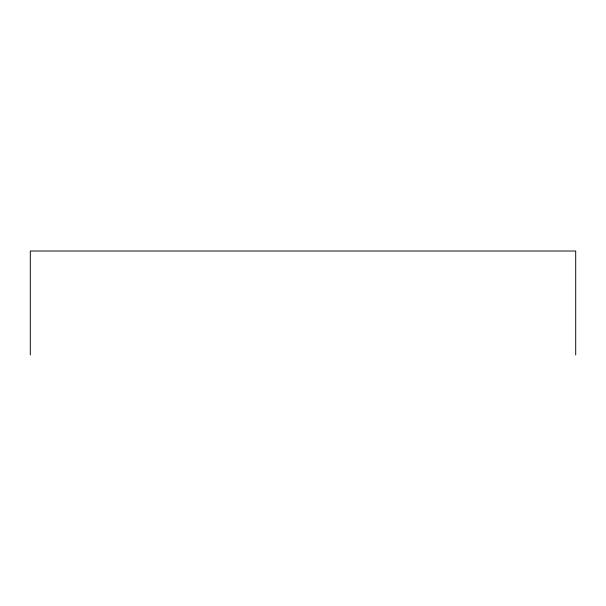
<?xml version="1.0" encoding="UTF-8"?>
<svg xmlns="http://www.w3.org/2000/svg" width="606" height="606" viewBox="0 0 606 606"><rect width="100%" height="100%" fill="white"/><g stroke="black" fill="none" stroke-linecap="round" stroke-linejoin="round"><path stroke-width="0.91" d="M575.7 354.98L575.7 251.02L30.3 251.02L30.3 354.98"/></g></svg>
